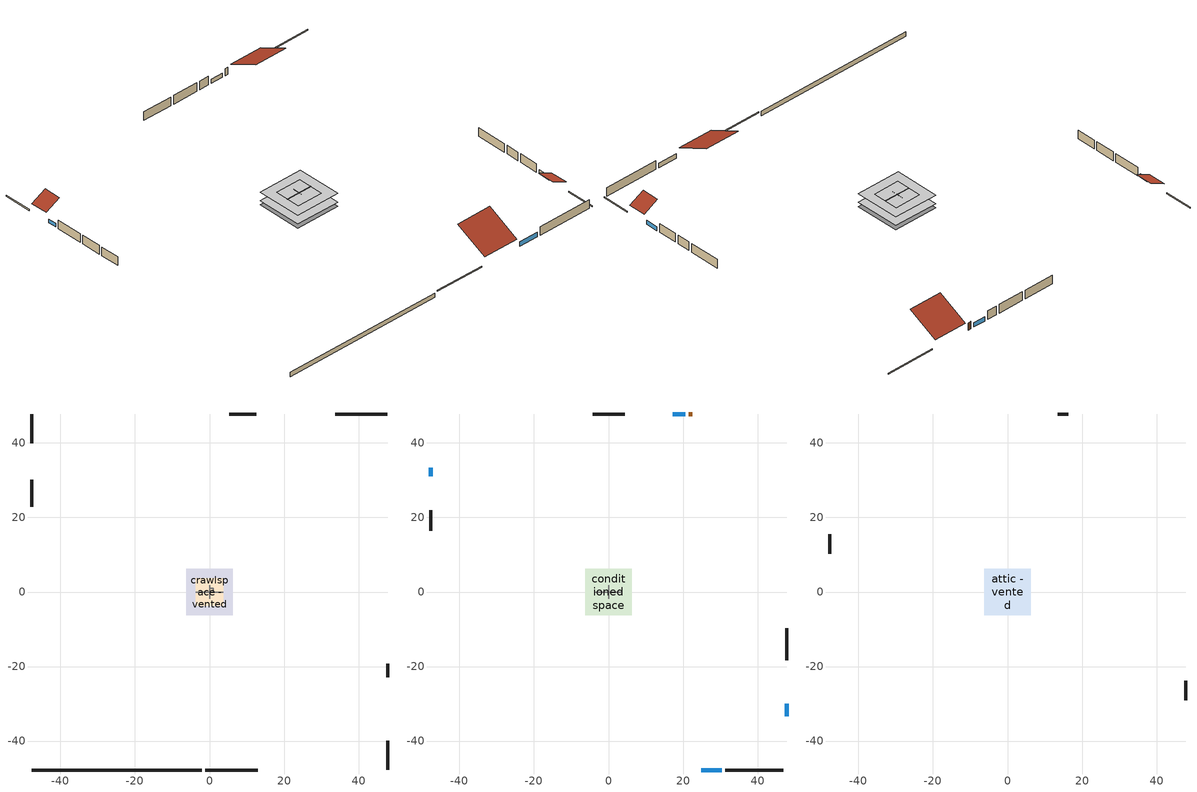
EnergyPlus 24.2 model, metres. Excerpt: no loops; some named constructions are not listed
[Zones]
central ac and furnace airloop ret air zone
 floor adiabatic (AdiabaticConst): 0,0 0,1 1,1 1,0 z0
 wall adiabatic (AdiabaticConst): 0,1 0,0 1,0 1,1 0,1 z0:1
 ceiling adiabatic (AdiabaticConst): 1,0 1,1 0,1 0,0 z1
crawlspace - vented
 floor foundation (Slab2 construction): -6.28,-6.28 -6.28,6.28 6.28,6.28 6.28,-6.28 z-0.91
 wall outside (RimJoist1 construction): -1.11,-47.76 12.94,-47.76 z0.3:0.61
 wall outside (RimJoist2 construction): -47.76,47.76 -47.76,39.96 z0.3:0.61
 wall outside (RimJoist3 construction): 47.76,47.76 33.71,47.76 z0.3:0.61
 wall outside (RimJoist4 construction): 47.76,-47.76 47.76,-39.96 z0.3:0.61
 wall foundation (FoundationWall1 construction): -47.76,-47.76 -2.04,-47.76 z-0.91:0.3
garage
 floor foundation (Slab1 construction): -3.66,-3.66 -3.66,3.66 3.66,3.66 3.66,-3.66 z0
 wall outside (Wall1 construction): -47.76,30.15 -47.76,22.84 z0.3:2.74
 wall outside (Wall12 construction): 47.76,-22.88 47.76,-19.22 z0.3:2.74
 wall outside (Wall2 construction): 12.58,47.76 5.26,47.76 z0.3:2.74
 wall to conditioned space (Wall5 construction Reversed): -3.66,0 3.66,0 z0.3:2.74
 wall to conditioned space (Wall6 construction Reversed): 0,-1.83 0,1.83 z0.3:2.74
conditioned space
 floor to crawlspace - vented (Floor2 construction): -6.28,-6.28 -6.28,6.28 6.28,6.28 6.28,-6.28 z0.3
 wall outside (AdiabaticWallConstruction 1): 22.46,47.76 21.55,47.76 z0.3:2.34
 wall outside (AdiabaticWallConstruction): 24.95,-47.76 30.41,-47.76 z0.3:1.52; -47.76,33.37 -47.76,31.08 z0.3:1.34; 20.62,47.76 17.18,47.76 z0.3:1.46; 47.76,-33.37 47.76,-29.99 z0.3:1.4
 wall outside (Wall3 construction): 31.34,-47.76 46.83,-47.76 z0.3:2.74
 wall outside (Wall4 construction): -47.76,21.91 -47.76,16.41 z0.3:2.74
 wall outside (Wall7 construction): 4.33,47.76 -4.18,47.76 z0.3:2.74
 wall outside (Wall8 construction): 47.76,-18.29 47.76,-9.69 z0.3:2.74
 window (WindowConstruction): 24.95,-47.76 30.41,-47.76 z0.3:1.52
 window (WindowConstruction 1): -47.76,33.37 -47.76,31.08 z0.3:1.34
 window (WindowConstruction 2): 20.62,47.76 17.18,47.76 z0.3:1.46
 window (WindowConstruction 3): 47.76,-33.37 47.76,-29.99 z0.3:1.4
 door (Door): 22.46,47.76 21.55,47.76 z0.3:2.34
attic - vented
 floor to garage (Floor1 construction): -3.66,-3.66 -3.66,3.66 3.66,3.66 3.66,-3.66 z2.74
 floor to conditioned space (Floor3 construction Reversed): -6.28,-6.28 -6.28,6.28 6.28,6.28 6.28,-6.28 z2.74
 wall outside (Wall10 construction): 47.76,-29.06 47.76,-23.8 z0.3:2.74
 wall outside (Wall11 construction): 16.25,47.76 13.51,47.76 z0.3:2.74
 wall outside (Wall9 construction): -47.76,15.48 -47.76,10.23 z0.3:2.74
 roof outside (Roof1 construction): 24.02,-47.76,2.74 24.02,-38.68,7.29 13.87,-38.68,7.29 13.87,-47.76,2.74
 roof outside (Roof2 construction): -47.76,34.3,2.74 -43.53,34.3,4.86 -43.53,39.03,4.86 -47.76,39.03,2.74
 roof outside (Roof3 construction): 47.76,-34.3,2.74 43.53,-34.3,4.86 43.53,-39.03,4.86 47.76,-39.03,2.74
 roof outside (Roof4 construction): 23.39,47.76,2.74 23.39,39.36,6.94 32.78,39.36,6.94 32.78,47.76,2.74
[Material] Roughness=Rough; Thermal Absorptance=0.9
Name | Thickness {m} | Conductivity {W/m-K} | Density {kg/m3} | Specific Heat {J/kg-K} | Solar Absorptance | Visible Absorptance
ceiling loosefill ins | 0.254 | 0.0480833 | 16.02 | 1046.75 | 0.7 | 0.7
ceiling stud and cavity 1 | 0.1397 | 0.104117 | 65.682 | 1177.47 | 0.7 | 0.7
floor covering | 0.0127 | 0.0433444 | 54.468 | 1339.84 | 0.6 | 0.6
floor stud and cavity | 0.1397 | 0.923637 | 92.3553 | 1139.71 | 0.7 | 0.7
gypsum board | 0.0127 | 0.160291 | 801 | 837.4 | 0.6 | 0.6
osb sheathing 0.5 in. 2; osb sheathing 0.5 in. 3 | 0.0127 | 0.115458 | 512.64 | 1214.23 | 0.7 | 0.7
osb sheathing 0.75 in. | 0.01905 | 0.115458 | 512.64 | 1214.23 | 0.7 | 0.7
wall stud and cavity 2 | 0.1397 | 0.103501 | 139.0536 | 1170.24 | 0.7 | 0.7
[Construction]
Floor2 construction Reversed: floor covering, osb sheathing 0.75 in., floor stud and cavity
Floor3 construction: ceiling loosefill ins, ceiling stud and cavity 1, gypsum board
Wall5 construction: osb sheathing 0.5 in. 2, wall stud and cavity 2, gypsum board
Wall6 construction: osb sheathing 0.5 in. 3, wall stud and cavity 2, gypsum board
[EnergyManagementSystem:Program]
water_heater_hpwh_EC_adj: If WarmupFlag == 0; Set dhw_e_cons = water_heater_tank_energy + water_heater_tank_on_cycle_parasitic + water_heater_tank_off_cycle_parasitic + water_heater_coil_energy + water_heater_fan_energy; Set water_heater_hpwh_ec_adj_act = 0.0 * dhw_e_cons / 1; EndIf
water_heater_InletAir: Set water_heater_Tamb_act = water_heater_amb_temp; Set water_heater_RHamb_act = 0; Set water_heater_RHamb_act = water_heater_RHamb_act + (water_heater_amb_rh / 100) / 1; Set water_heater_sens_act = (0 - water_heater_sens_cool - (water_heater_tl + water_heater_fan_pwr)) / 1; Set water_heater_lat_act = (0 - water_heater_lat_cool) / 1
[EnergyManagementSystem:Subroutine]
central_ac_and_furnace_airloop_0_duct_subroutine: Set AH_MFR = central_ac_and_furnace_airloop_AH_MFR / 1; If AH_MFR > 0; Set AH_Tout = central_ac_and_furnace_airloop_AH_Tout; Set AH_Wout = central_ac_and_furnace_airloop_AH_Wout; Set RA_T = central_ac_and_furnace_airloop_RA_T; Set RA_W = central_ac_and_furnace_airloop_Ra_W; Set Fan_RTF = central_ac_and_furnace_airloop_Fan_RTF; Set DZ_T = central_ac_and_furnace_airloop_0_DZ_T; Set DZ_W = central_ac_and_furnace_airloop_0_DZ_W; Set AH_VFR = central_ac_and_furnace_airloop_AH_VFR / 1; Set h_SA = (@HFnTdbW AH_Tout AH_Wout); Set h_RA = (@HFnTdbW RA_T RA_W); Set h_fg = (@HfgAirFnWTdb AH_Wout AH_Tout); Set h_DZ = (@HFnTdbW DZ_T DZ_W); Set air_cp = 1006.0; Set f_sup = 0.133; Set f_ret = 0.067; Set sup_lk_mfr = f_sup * AH_MFR; Set ret_lk_mfr = f_ret * AH_MFR; Set SupTotLkToCond = sup_lk_mfr*(h_RA - h_SA); Set SupLatLkToCond = sup_lk_mfr*h_fg*(RA_W-AH_Wout); Set SupSensLkToCond = SupTotLkToCond-SupLatLkToCond; Set supply_ua = 142.257; Set eTm = 0-((Fan_RTF/(AH_MFR*air_cp))*supply_ua); Set t_sup = DZ_T+((AH_Tout-DZ_T)*(@Exp eTm)); Set SupCondToCond = AH_MFR*air_cp*(t_sup-AH_Tout); Set SupCondToDZ = 0-SupCondToCond; Set return_ua = 26.344; Set eTm = 0-((Fan_RTF/(AH_MFR*air_cp))*return_ua); Set t_ret = DZ_T+((RA_T-DZ_T)*(@Exp eTm)); Set RetCondToRP = AH_MFR*air_cp*(t_ret-RA_T); Set RetCondToDZ = 0-RetCondToRP; Set RetLatLkToRP = 0; Set RetSensLkToRP = ret_lk_mfr*air_cp*(DZ_T-RA_T); Set SupTotLkToDZ = sup_lk_mfr*(h_SA-h_DZ); Set SupLatLkToDZ = sup_lk_mfr*h_fg*(AH_Wout-DZ_W); Set SupSensLkToDZ = SupTotLkToDZ-SupLatLkToDZ; Set FracOutsideToCond = 1.0; Set FracOutsideToDZ = 0.0; Set FracCondToOutside = 0.0; Set FracDZToOutside = 1.0; Set FracDZToCond = 0.0; Set FracCondToDZ = 0.0; Set lk_imbal_vfr = @ABS(f_sup - f_ret) * AH_VFR; Set ImbalLkCondToDZ = lk_imbal_vfr * FracCondToDZ; Set ImbalLkDZToCond = lk_imbal_vfr * FracDZToCond; Set ImbalLkOutsideToCond = lk_imbal_vfr * FracOutsideToCond; Set ImbalLkOutsideToDZ = lk_imbal_vfr * FracOutsideToDZ; Set ImbalLkCondToOutside = lk_imbal_vfr * FracCondToOutside; Set ImbalLkDZToOutside = lk_imbal_vfr * FracDZToOutside; Else; Set SupLatLkToCond = 0; Set SupSensLkToCond = 0; Set SupCondToCond = 0; Set RetCondToRP = 0; Set RetLatLkToRP = 0; Set RetSensLkToRP = 0; Set RetCondToDZ = 0; Set SupCondToDZ = 0; Set SupLatLkToDZ = 0; Set SupSensLkToDZ = 0; Set ImbalLkCondToDZ = 0; Set ImbalLkDZToCond = 0; Set ImbalLkOutsideToCond = 0; Set ImbalLkOutsideToDZ = 0; Set ImbalLkCondToOutside = 0; Set ImbalLkDZToOutside = 0; EndIf; Set central_ac_and_furnace_airloop_0_SupLatLkToCond = SupLatLkToCond; Set central_ac_and_furnace_airloop_0_SupSensLkToCond = SupSensLkToCond; Set central_ac_and_furnace_airloop_0_SupCondToLv = SupCondToCond; Set central_ac_and_furnace_airloop_0_RetCondToRP = RetCondToRP; Set central_ac_and_furnace_airloop_0_RetLatLkToRP = RetLatLkToRP; Set central_ac_and_furnace_airloop_0_RetSensLkToRP = RetSensLkToRP; Set central_ac_and_furnace_airloop_0_RetCondToDZ = RetCondToDZ; Set central_ac_and_furnace_airloop_0_SupCondToDZ = SupCondToDZ; Set central_ac_and_furnace_airloop_0_SupLatLkToDZ = SupLatLkToDZ; Set central_ac_and_furnace_airloop_0_SupSensLkToDZ = SupSensLkToDZ; Set central_ac_and_furnace_airloop_0_ZoneMixCondToDZ = ImbalLkCondToDZ; Set central_ac_and_furnace_airloop_0_ZoneMixDZToCond = ImbalLkDZToCond; Set central_ac_and_furnace_airloop_0_DuctImbalLkSupFanEquivCond = ImbalLkCondToOutside; Set central_ac_and_furnace_airloop_0_DuctImbalLkExhFanEquivCond = ImbalLkOutsideToCond; Set central_ac_and_furnace_airloop_0_DuctImbalLkSupFanEquivDZ = ImbalLkDZToOutside; Set central_ac_and_furnace_airloop_0_DuctImbalLkExhFanEquivDZ = ImbalLkOutsideToDZ
[EnergyManagementSystem:ProgramCallingManager]
central_ac_and_furnace_airloop_0_duct_program_calling_manager: EndOfSystemTimestepAfterHVACReporting; central_ac_and_furnace_airloop_0_duct_program
central_ac_and_furnace_supply_fan_disaggregate_program_calling_manager: EndOfSystemTimestepBeforeHVACReporting; central_ac_and_furnace_supply_fan_disaggregate_program
central_ac_and_furnace_supply_fan_disaggregate_program_calling_manager 1: EndOfSystemTimestepBeforeHVACReporting; central_ac_and_furnace_supply_fan_disaggregate_program_1
component_loads_program_calling_manager: EndOfZoneTimestepAfterZoneReporting; component_loads_program
crawlspace_vented_1_duct_leakage_imbalance_infil_program_calling_manager: BeginZoneTimestepAfterInitHeatBalance; crawlspace_vented_1_duct_leakage_imbalance_infil_program
fridge_schedule_program_calling_manager: BeginZoneTimestepAfterInitHeatBalance; fridge_schedule_program
infil_program_calling_manager: BeginZoneTimestepAfterInitHeatBalance; infil_program
natural_vent_program_calling_manager: BeginZoneTimestepAfterInitHeatBalance; natural_vent_program
total_airflows_program_calling_manager: EndOfZoneTimestepAfterZoneReporting; total_airflows_program
total_loads_program_calling_manager: EndOfZoneTimestepAfterZoneReporting; total_loads_program
unmet_hours_program_calling_manager: EndOfZoneTimestepBeforeZoneReporting; unmet_hours_program
water_heater_hpwh_EC_adj_ProgramManager: EndOfSystemTimestepBeforeHVACReporting; water_heater_hpwh_EC_adj
water_heater_ProgramManager: InsideHVACSystemIterationLoop; water_heater_Control; water_heater_InletAir
[EnergyManagementSystem:OutputVariable]
Name | EMS Variable | Type of Data in Variable | Update Frequency | EMS Program or Subroutine | Units
central ac and furnace supply fan disaggregate clg | central_ac_and_furnace_supply_fan_clg | Summed | SystemTimestep | central_ac_and_furnace_supply_fan_disaggregate_program | J
central ac and furnace supply fan disaggregate htg primary | central_ac_and_furnace_supply_fan_primary_htg | Summed | SystemTimestep | central_ac_and_furnace_supply_fan_disaggregate_program_1 | J
loads_htg_tot_peakload_outvar; loads_htg_tot_annual_outvar; loads_htg_tot_timeseries_outvar | loads_htg_tot | Summed | ZoneTimestep | total_loads_program | J
loads_clg_tot_peakload_outvar; loads_clg_tot_annual_outvar; loads_clg_tot_timeseries_outvar | loads_clg_tot | Summed | ZoneTimestep | total_loads_program | J
htg_unmet_hours_annual_outvar; htg_unmet_hours_timeseries_outvar | htg_unmet_hours | Summed | ZoneTimestep | unmet_hours_program | hr
clg_unmet_hours_annual_outvar; clg_unmet_hours_timeseries_outvar | clg_unmet_hours | Summed | ZoneTimestep | unmet_hours_program | hr
loads_htg_roofs_annual_outvar; loads_htg_roofs_timeseries_outvar | loads_htg_roofs | Summed | ZoneTimestep | component_loads_program | J
loads_htg_ceilings_annual_outvar; loads_htg_ceilings_timeseries_outvar | loads_htg_ceilings | Summed | ZoneTimestep | component_loads_program | J
loads_htg_walls_annual_outvar; loads_htg_walls_timeseries_outvar | loads_htg_walls | Summed | ZoneTimestep | component_loads_program | J
loads_htg_rim_joists_annual_outvar; loads_htg_rim_joists_timeseries_outvar | loads_htg_rim_joists | Summed | ZoneTimestep | component_loads_program | J
loads_htg_foundation_walls_annual_outvar; loads_htg_foundation_walls_timeseries_outvar | loads_htg_foundation_walls | Summed | ZoneTimestep | component_loads_program | J
loads_htg_doors_annual_outvar; loads_htg_doors_timeseries_outvar | loads_htg_doors | Summed | ZoneTimestep | component_loads_program | J
loads_htg_windows_conduction_annual_outvar; loads_htg_windows_conduction_timeseries_outvar | loads_htg_windows_conduction | Summed | ZoneTimestep | component_loads_program | J
loads_htg_windows_solar_annual_outvar; loads_htg_windows_solar_timeseries_outvar | loads_htg_windows_solar | Summed | ZoneTimestep | component_loads_program | J
loads_htg_skylights_conduction_annual_outvar; loads_htg_skylights_conduction_timeseries_outvar | loads_htg_skylights_conduction | Summed | ZoneTimestep | component_loads_program | J
loads_htg_skylights_solar_annual_outvar; loads_htg_skylights_solar_timeseries_outvar | loads_htg_skylights_solar | Summed | ZoneTimestep | component_loads_program | J
loads_htg_floors_annual_outvar; loads_htg_floors_timeseries_outvar | loads_htg_floors | Summed | ZoneTimestep | component_loads_program | J
loads_htg_slabs_annual_outvar; loads_htg_slabs_timeseries_outvar | loads_htg_slabs | Summed | ZoneTimestep | component_loads_program | J
loads_htg_internal_mass_annual_outvar; loads_htg_internal_mass_timeseries_outvar | loads_htg_internal_mass | Summed | ZoneTimestep | component_loads_program | J
loads_htg_infil_annual_outvar; loads_htg_infil_timeseries_outvar | loads_htg_infil | Summed | ZoneTimestep | component_loads_program | J
loads_htg_natvent_annual_outvar; loads_htg_natvent_timeseries_outvar | loads_htg_natvent | Summed | ZoneTimestep | component_loads_program | J
loads_htg_mechvent_annual_outvar; loads_htg_mechvent_timeseries_outvar | loads_htg_mechvent | Summed | ZoneTimestep | component_loads_program | J
loads_htg_whf_annual_outvar; loads_htg_whf_timeseries_outvar | loads_htg_whf | Summed | ZoneTimestep | component_loads_program | J
loads_htg_ducts_annual_outvar; loads_htg_ducts_timeseries_outvar | loads_htg_ducts | Summed | ZoneTimestep | component_loads_program | J
loads_htg_intgains_annual_outvar; loads_htg_intgains_timeseries_outvar | loads_htg_intgains | Summed | ZoneTimestep | component_loads_program | J
loads_htg_lighting_annual_outvar; loads_htg_lighting_timeseries_outvar | loads_htg_lighting | Summed | ZoneTimestep | component_loads_program | J
loads_clg_roofs_annual_outvar; loads_clg_roofs_timeseries_outvar | loads_clg_roofs | Summed | ZoneTimestep | component_loads_program | J
loads_clg_ceilings_annual_outvar; loads_clg_ceilings_timeseries_outvar | loads_clg_ceilings | Summed | ZoneTimestep | component_loads_program | J
loads_clg_walls_annual_outvar; loads_clg_walls_timeseries_outvar | loads_clg_walls | Summed | ZoneTimestep | component_loads_program | J
loads_clg_rim_joists_annual_outvar; loads_clg_rim_joists_timeseries_outvar | loads_clg_rim_joists | Summed | ZoneTimestep | component_loads_program | J
loads_clg_foundation_walls_annual_outvar; loads_clg_foundation_walls_timeseries_outvar | loads_clg_foundation_walls | Summed | ZoneTimestep | component_loads_program | J
loads_clg_doors_annual_outvar; loads_clg_doors_timeseries_outvar | loads_clg_doors | Summed | ZoneTimestep | component_loads_program | J
loads_clg_windows_conduction_annual_outvar; loads_clg_windows_conduction_timeseries_outvar | loads_clg_windows_conduction | Summed | ZoneTimestep | component_loads_program | J
loads_clg_windows_solar_annual_outvar; loads_clg_windows_solar_timeseries_outvar | loads_clg_windows_solar | Summed | ZoneTimestep | component_loads_program | J
loads_clg_skylights_conduction_annual_outvar; loads_clg_skylights_conduction_timeseries_outvar | loads_clg_skylights_conduction | Summed | ZoneTimestep | component_loads_program | J
loads_clg_skylights_solar_annual_outvar; loads_clg_skylights_solar_timeseries_outvar | loads_clg_skylights_solar | Summed | ZoneTimestep | component_loads_program | J
loads_clg_floors_annual_outvar; loads_clg_floors_timeseries_outvar | loads_clg_floors | Summed | ZoneTimestep | component_loads_program | J
loads_clg_slabs_annual_outvar; loads_clg_slabs_timeseries_outvar | loads_clg_slabs | Summed | ZoneTimestep | component_loads_program | J
loads_clg_internal_mass_annual_outvar; loads_clg_internal_mass_timeseries_outvar | loads_clg_internal_mass | Summed | ZoneTimestep | component_loads_program | J
loads_clg_infil_annual_outvar; loads_clg_infil_timeseries_outvar | loads_clg_infil | Summed | ZoneTimestep | component_loads_program | J
loads_clg_natvent_annual_outvar; loads_clg_natvent_timeseries_outvar | loads_clg_natvent | Summed | ZoneTimestep | component_loads_program | J
loads_clg_mechvent_annual_outvar; loads_clg_mechvent_timeseries_outvar | loads_clg_mechvent | Summed | ZoneTimestep | component_loads_program | J
loads_clg_whf_annual_outvar; loads_clg_whf_timeseries_outvar | loads_clg_whf | Summed | ZoneTimestep | component_loads_program | J
loads_clg_ducts_annual_outvar; loads_clg_ducts_timeseries_outvar | loads_clg_ducts | Summed | ZoneTimestep | component_loads_program | J
loads_clg_intgains_annual_outvar; loads_clg_intgains_timeseries_outvar | loads_clg_intgains | Summed | ZoneTimestep | component_loads_program | J
loads_clg_lighting_annual_outvar; loads_clg_lighting_timeseries_outvar | loads_clg_lighting | Summed | ZoneTimestep | component_loads_program | J
total_infil_flow_rate_timeseries_outvar | total_infil_flow_rate | Averaged | ZoneTimestep | total_airflows_program | m^3/s
total_mechvent_flow_rate_timeseries_outvar | total_mechvent_flow_rate | Averaged | ZoneTimestep | total_airflows_program | m^3/s
total_natvent_flow_rate_timeseries_outvar | total_natvent_flow_rate | Averaged | ZoneTimestep | total_airflows_program | m^3/s
total_whf_flow_rate_timeseries_outvar | total_whf_flow_rate | Averaged | ZoneTimestep | total_airflows_program | m^3/s
[Schedule:Day:Interval]
cooling season schedule day; cooling season schedule day 2; cooling season schedule default day; natural vent schedule default day: No, 24:00, 0
cooling season schedule day 1; natural vent schedule day: No, 24:00, 1
exterior lighting schedule day 10: No, 01:00, 0.552381, 03:00, 0.510952, 05:00, 0.483333, 06:00, 0.538571, 07:00, 0.607619, 08:00, 0.56619, 09:00, 0.428095, 10:00, 0.345238, 12:00, 0.331429, 13:00, 0.345238, 14:00, 0.386667, 15:00, 0.414286, 16:00, 0.483333, 17:00, 0.607619, 18:00, 0.773333, 19:00, 0.88381, 20:00, 0.939048, 21:00, 0.966667, 22:00, 0.897619, 23:00, 0.773333, 24:00, 0.649048
exterior lighting schedule day 11: No, 01:00, 0.571429, 03:00, 0.528571, 05:00, 0.5, 06:00, 0.557143, 07:00, 0.628571, 08:00, 0.585714, 09:00, 0.442857, 10:00, 0.357143, 12:00, 0.342857, 13:00, 0.357143, 14:00, 0.4, 15:00, 0.428571, 16:00, 0.5, 17:00, 0.628571, 18:00, 0.8, 19:00, 0.914286, 20:00, 0.971429, 21:00, 1, 22:00, 0.928571, 23:00, 0.8, 24:00, 0.671429
exterior lighting schedule day 4: No, 01:00, 0.4, 03:00, 0.37, 05:00, 0.35, 06:00, 0.39, 07:00, 0.44, 08:00, 0.41, 09:00, 0.31, 10:00, 0.25, 12:00, 0.24, 13:00, 0.25, 14:00, 0.28, 15:00, 0.3, 16:00, 0.35, 17:00, 0.44, 18:00, 0.56, 19:00, 0.64, 20:00, 0.68, 21:00, 0.7, 22:00, 0.65, 23:00, 0.56, 24:00, 0.47
exterior lighting schedule day 5: No, 01:00, 0.380952, 03:00, 0.352381, 05:00, 0.333333, 06:00, 0.371429, 07:00, 0.419048, 08:00, 0.390476, 09:00, 0.295238, 10:00, 0.238095, 12:00, 0.228571, 13:00, 0.238095, 14:00, 0.266667, 15:00, 0.285714, 16:00, 0.333333, 17:00, 0.419048, 18:00, 0.533333, 19:00, 0.609524, 20:00, 0.647619, 21:00, 0.666667, 22:00, 0.619048, 23:00, 0.533333, 24:00, 0.447619
exterior lighting schedule day 6: No, 01:00, 0.390476, 03:00, 0.36119, 05:00, 0.341667, 06:00, 0.380714, 07:00, 0.429524, 08:00, 0.400238, 09:00, 0.302619, 10:00, 0.244048, 12:00, 0.234286, 13:00, 0.244048, 14:00, 0.273333, 15:00, 0.292857, 16:00, 0.341667, 17:00, 0.429524, 18:00, 0.546667, 19:00, 0.624762, 20:00, 0.66381, 21:00, 0.683333, 22:00, 0.634524, 23:00, 0.546667, 24:00, 0.45881
exterior lighting schedule day 7: No, 01:00, 0.419048, 03:00, 0.387619, 05:00, 0.366667, 06:00, 0.408571, 07:00, 0.460952, 08:00, 0.429524, 09:00, 0.324762, 10:00, 0.261905, 12:00, 0.251429, 13:00, 0.261905, 14:00, 0.293333, 15:00, 0.314286, 16:00, 0.366667, 17:00, 0.460952, 18:00, 0.586667, 19:00, 0.670476, 20:00, 0.712381, 21:00, 0.733333, 22:00, 0.680952, 23:00, 0.586667, 24:00, 0.492381
exterior lighting schedule day 8: No, 01:00, 0.466667, 03:00, 0.431667, 05:00, 0.408333, 06:00, 0.455, 07:00, 0.513333, 08:00, 0.478333, 09:00, 0.361667, 10:00, 0.291667, 12:00, 0.28, 13:00, 0.291667, 14:00, 0.326667, 15:00, 0.35, 16:00, 0.408333, 17:00, 0.513333, 18:00, 0.653333, 19:00, 0.746667, 20:00, 0.793333, 21:00, 0.816667, 22:00, 0.758333, 23:00, 0.653333, 24:00, 0.548333
exterior lighting schedule day 9: No, 01:00, 0.509524, 03:00, 0.47131, 05:00, 0.445833, 06:00, 0.496786, 07:00, 0.560476, 08:00, 0.522262, 09:00, 0.394881, 10:00, 0.318452, 12:00, 0.305714, 13:00, 0.318452, 14:00, 0.356667, 15:00, 0.382143, 16:00, 0.445833, 17:00, 0.560476, 18:00, 0.713333, 19:00, 0.815238, 20:00, 0.86619, 21:00, 0.891667, 22:00, 0.827976, 23:00, 0.713333, 24:00, 0.59869
[Schedule:Week:Daily]
cooling season schedule Week Rule - Jan1-May26: cooling season schedule day, cooling season schedule day, cooling season schedule day, cooling season schedule day, cooling season schedule day, cooling season schedule day, cooling season schedule day, cooling season schedule default day, cooling season schedule default day, cooling season schedule default day, cooling season schedule default day, cooling season schedule default day
cooling season schedule Week Rule - May27-Jun2: cooling season schedule day, cooling season schedule day, cooling season schedule day, cooling season schedule day, cooling season schedule day, cooling season schedule day 1, cooling season schedule day 1, cooling season schedule default day, cooling season schedule default day, cooling season schedule default day, cooling season schedule default day, cooling season schedule default day
cooling season schedule Week Rule - Jun3-Sep29: cooling season schedule day 1, cooling season schedule day 1, cooling season schedule day 1, cooling season schedule day 1, cooling season schedule day 1, cooling season schedule day 1, cooling season schedule day 1, cooling season schedule default day, cooling season schedule default day, cooling season schedule default day, cooling season schedule default day, cooling season schedule default day
cooling season schedule Week Rule - Sep30-Oct6: cooling season schedule day 1, cooling season schedule day 2, cooling season schedule day 2, cooling season schedule day 2, cooling season schedule day 2, cooling season schedule day 2, cooling season schedule day 2, cooling season schedule default day, cooling season schedule default day, cooling season schedule default day, cooling season schedule default day, cooling season schedule default day
cooling season schedule Week Rule - Oct7-Dec31: cooling season schedule day 2, cooling season schedule day 2, cooling season schedule day 2, cooling season schedule day 2, cooling season schedule day 2, cooling season schedule day 2, cooling season schedule day 2, cooling season schedule default day, cooling season schedule default day, cooling season schedule default day, cooling season schedule default day, cooling season schedule default day
natural vent schedule Week Rule - Jan1-Jan6: natural vent schedule day, natural vent schedule day, natural vent schedule default day, natural vent schedule day, natural vent schedule default day, natural vent schedule day, natural vent schedule default day, natural vent schedule default day, natural vent schedule default day, natural vent schedule default day, natural vent schedule default day, natural vent schedule default day
natural vent schedule Week Rule - Jan7-Dec31: natural vent schedule default day, natural vent schedule day, natural vent schedule default day, natural vent schedule day, natural vent schedule default day, natural vent schedule day, natural vent schedule default day, natural vent schedule default day, natural vent schedule default day, natural vent schedule default day, natural vent schedule default day, natural vent schedule default day
[Schedule:Year]
cooling season schedule: cooling season schedule Week Rule - Jan1-May26, 1, 1, 5, 26, cooling season schedule Week Rule - May27-Jun2, 5, 27, 6, 2, cooling season schedule Week Rule - Jun3-Sep29, 6, 3, 9, 29, cooling season schedule Week Rule - Sep30-Oct6, 9, 30, 10, 6, cooling season schedule Week Rule - Oct7-Dec31, 10, 7, 12, 31
natural vent schedule: natural vent schedule Week Rule - Jan1-Jan6, 1, 1, 1, 6, natural vent schedule Week Rule - Jan7-Dec31, 1, 7, 12, 31
[Schedule:File]
hot_water_dishwasher: File=in.schedules.csv; Column Number=6; Rows to Skip at Top=1; Number of Hours of Data=8760; Column Separator=Comma; Interpolate to Timestep=Yes; Minutes per Item=15; Adjust Schedule for Daylight Savings=Yes
